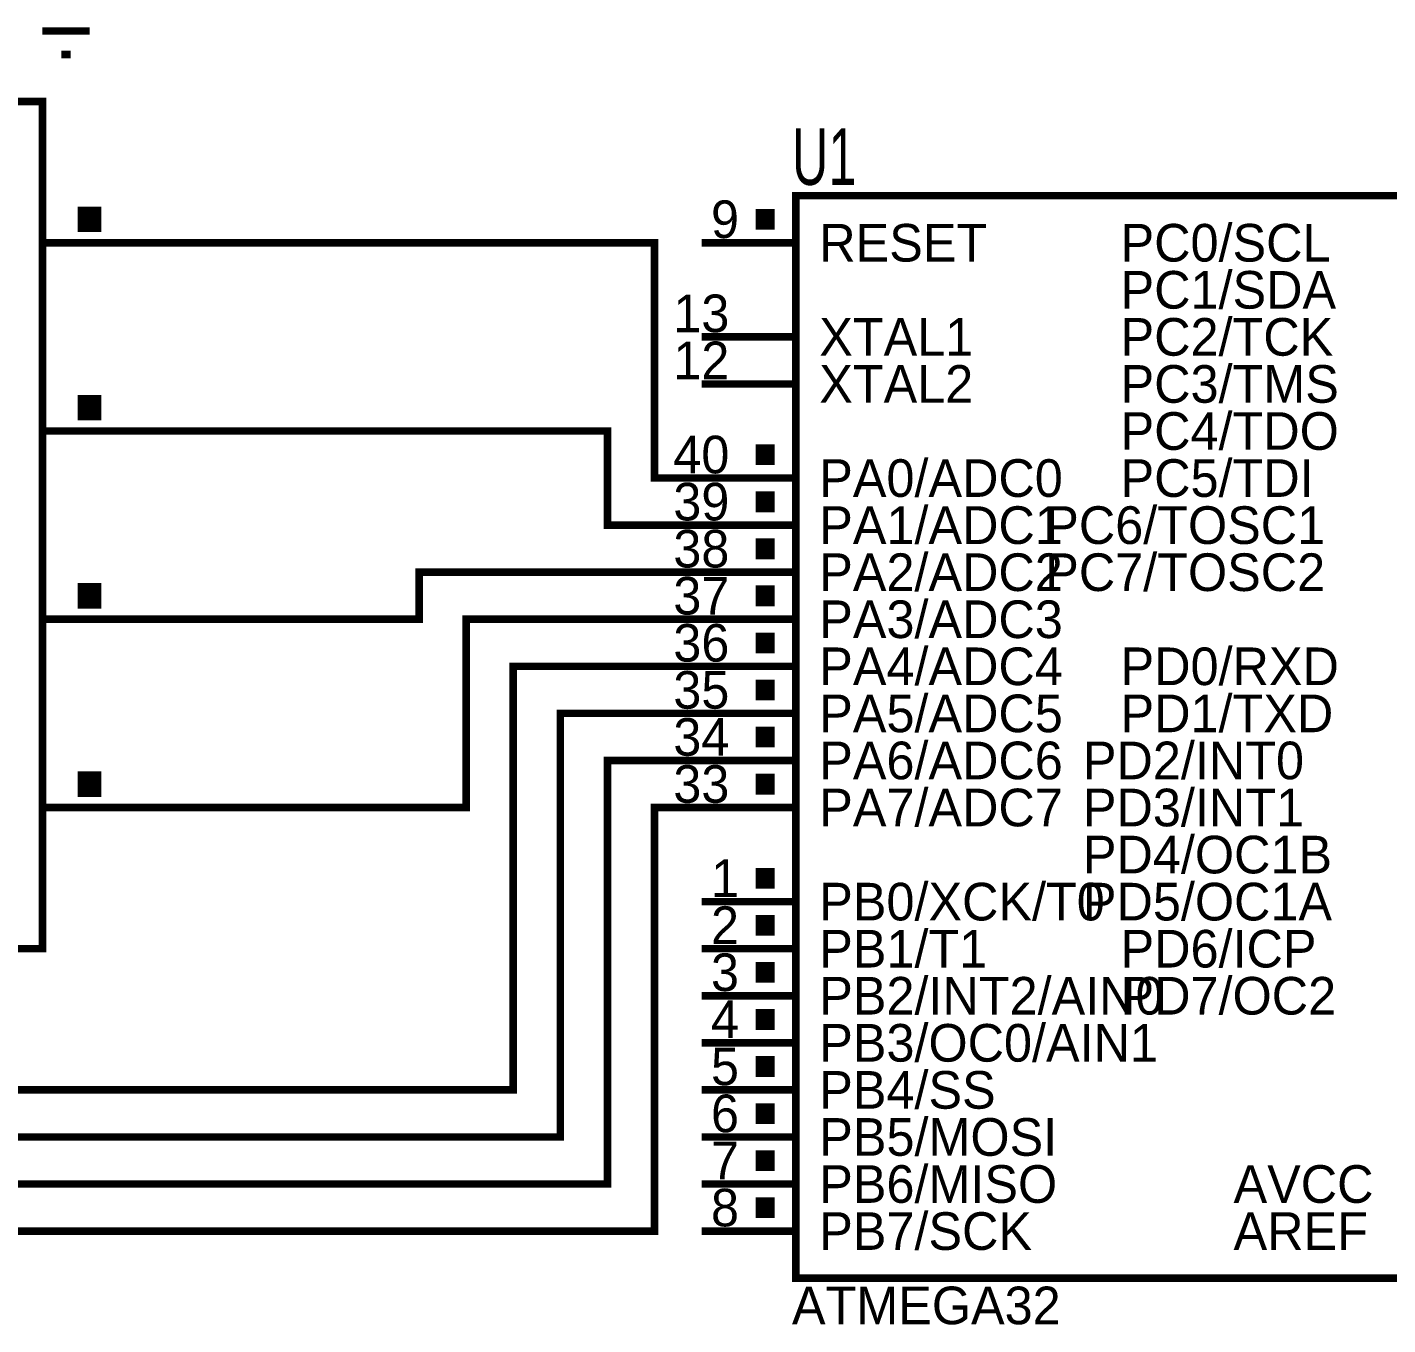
# Model space of a CAD drawing. Extents: x -4.41 to 4.79, y -3.61 to 3.92.
# Drawn here: x -2.632 to 0.258, y -1.799 to 0.958 of the extents above; entities that cross this region are included whole.
import ezdxf

# ---------------------------------------------------------------- set-up
doc = ezdxf.new("R2010")
doc.units = 0
doc.layers.get('0').update_dxf_attribs({"linetype": 'CONTINUOUS'})

msp = doc.modelspace()

# ---------------------------------------------------------------- linework, layer by layer
at = {"const_width": 0.016}
for points in [[(-2.6, 0.95), (-2.5, 0.95)], [(-2.56, 0.9), (-2.54, 0.9)], [(-4.4, -1), (-2.6, -1), (-2.6, 0.8), (-4.4, 0.8), (-4.4, -1)], [(-1, -1.7), (0.3, -1.7), (0.3, 0.6), (-1, 0.6), (-1, -1.7)], [(-2.4, 0.5), (-2.6, 0.5)], [(-2.4, 0.5), (-1.3, 0.5), (-1.3, 0), (-1.2, 0)], [(-1.2, 0.5), (-1, 0.5)], [(-1.2, 0.3), (-1, 0.3)], [(-1.2, 0.2), (-1, 0.2)], [(-2.4, 0.1), (-2.6, 0.1)], [(-2.4, 0.1), (-1.4, 0.1), (-1.4, -0.1), (-1.2, -0.1)], [(-1.2, 0), (-1, 0)], [(-1.2, -0.1), (-1, -0.1)], [(-2.4, -0.3), (-1.8, -0.3), (-1.8, -0.2), (-1.2, -0.2)], [(-1.2, -0.2), (-1, -0.2)], [(-2.4, -0.3), (-2.6, -0.3)], [(-2.4, -0.7), (-1.7, -0.7), (-1.7, -0.3), (-1.2, -0.3)], [(-1.2, -0.3), (-1, -0.3)], [(-2.9, -1.2), (-2.9, -1.3), (-1.6, -1.3), (-1.6, -0.4), (-1.2, -0.4)], [(-1.2, -0.4), (-1, -0.4)], [(-3.3, -1.2), (-3.3, -1.4), (-1.5, -1.4), (-1.5, -0.5), (-1.2, -0.5)], [(-1.2, -0.5), (-1, -0.5)], [(-3.7, -1.2), (-3.7, -1.5), (-1.4, -1.5), (-1.4, -0.6), (-1.2, -0.6)], [(-1.2, -0.6), (-1, -0.6)], [(-4.1, -1.2), (-4.1, -1.6), (-1.3, -1.6), (-1.3, -0.7), (-1.2, -0.7)], [(-2.4, -0.7), (-2.6, -0.7)], [(-1.2, -0.7), (-1, -0.7)], [(-1.2, -0.9), (-1, -0.9)], [(-1.2, -1), (-1, -1)], [(-1.2, -1.1), (-1, -1.1)], [(-1.2, -1.2), (-1, -1.2)], [(-1.2, -1.3), (-1, -1.3)], [(-1.2, -1.4), (-1, -1.4)], [(-1.2, -1.5), (-1, -1.5)], [(-1.2, -1.6), (-1, -1.6)]]:
    msp.add_lwpolyline(points, dxfattribs=at)
at = {"layer": '16728128'}
for points in [[(-1.085, -0.33), (-1.045, -0.33)], [(-1.085, -0.331), (-1.045, -0.331)], [(-1.085, -0.332), (-1.045, -0.332)], [(-1.085, -0.333), (-1.045, -0.333)], [(-1.085, -0.334), (-1.045, -0.334)], [(-1.085, -0.335), (-1.045, -0.335)], [(-1.085, -0.336), (-1.045, -0.336)], [(-1.085, -0.337), (-1.045, -0.337)], [(-1.085, -0.338), (-1.045, -0.338)], [(-1.085, -0.339), (-1.045, -0.339)], [(-1.085, -0.34), (-1.045, -0.34)], [(-1.085, -0.341), (-1.045, -0.341)], [(-1.085, -0.342), (-1.045, -0.342)], [(-1.085, -0.343), (-1.045, -0.343)], [(-1.085, -0.344), (-1.045, -0.344)], [(-1.085, -0.345), (-1.045, -0.345)], [(-1.085, -0.346), (-1.045, -0.346)], [(-1.085, -0.347), (-1.045, -0.347)], [(-1.085, -0.348), (-1.045, -0.348)], [(-1.085, -0.349), (-1.045, -0.349)], [(-1.085, -0.35), (-1.045, -0.35)], [(-1.085, -0.351), (-1.045, -0.351)], [(-1.085, -0.352), (-1.045, -0.352)], [(-1.085, -0.353), (-1.045, -0.353)], [(-1.085, -0.354), (-1.045, -0.354)], [(-1.085, -0.355), (-1.045, -0.355)], [(-1.085, -0.356), (-1.045, -0.356)], [(-1.085, -0.357), (-1.045, -0.357)], [(-1.085, -0.358), (-1.045, -0.358)], [(-1.085, -0.359), (-1.045, -0.359)], [(-1.085, -0.36), (-1.045, -0.36)], [(-1.085, -0.361), (-1.045, -0.361)], [(-1.085, -0.362), (-1.045, -0.362)], [(-1.085, -0.363), (-1.045, -0.363)], [(-1.085, -0.364), (-1.045, -0.364)], [(-1.085, -0.365), (-1.045, -0.365)], [(-1.085, -0.366), (-1.045, -0.366)], [(-1.085, -0.367), (-1.045, -0.367)], [(-1.085, -0.368), (-1.045, -0.368)], [(-1.085, -0.369), (-1.045, -0.369)], [(-1.085, -0.37), (-1.045, -0.37)], [(-1.085, -0.43), (-1.045, -0.43)], [(-1.085, -0.431), (-1.045, -0.431)], [(-1.085, -0.432), (-1.045, -0.432)], [(-1.085, -0.433), (-1.045, -0.433)], [(-1.085, -0.434), (-1.045, -0.434)], [(-1.085, -0.435), (-1.045, -0.435)], [(-1.085, -0.436), (-1.045, -0.436)], [(-1.085, -0.437), (-1.045, -0.437)], [(-1.085, -0.438), (-1.045, -0.438)], [(-1.085, -0.439), (-1.045, -0.439)], [(-1.085, -0.44), (-1.045, -0.44)], [(-1.085, -0.441), (-1.045, -0.441)], [(-1.085, -0.442), (-1.045, -0.442)], [(-1.085, -0.443), (-1.045, -0.443)], [(-1.085, -0.444), (-1.045, -0.444)], [(-1.085, -0.445), (-1.045, -0.445)], [(-1.085, -0.446), (-1.045, -0.446)], [(-1.085, -0.447), (-1.045, -0.447)], [(-1.085, -0.448), (-1.045, -0.448)], [(-1.085, -0.449), (-1.045, -0.449)], [(-1.085, -0.45), (-1.045, -0.45)], [(-1.085, -0.451), (-1.045, -0.451)], [(-1.085, -0.452), (-1.045, -0.452)], [(-1.085, -0.453), (-1.045, -0.453)], [(-1.085, -0.454), (-1.045, -0.454)], [(-1.085, -0.455), (-1.045, -0.455)], [(-1.085, -0.456), (-1.045, -0.456)], [(-1.085, -0.457), (-1.045, -0.457)], [(-1.085, -0.458), (-1.045, -0.458)], [(-1.085, -0.459), (-1.045, -0.459)], [(-1.085, -0.46), (-1.045, -0.46)], [(-1.085, -0.461), (-1.045, -0.461)], [(-1.085, -0.462), (-1.045, -0.462)], [(-1.085, -0.463), (-1.045, -0.463)], [(-1.085, -0.464), (-1.045, -0.464)], [(-1.085, -0.465), (-1.045, -0.465)], [(-1.085, -0.466), (-1.045, -0.466)], [(-1.085, -0.467), (-1.045, -0.467)], [(-1.085, -0.468), (-1.045, -0.468)], [(-1.085, -0.469), (-1.045, -0.469)], [(-1.085, -0.47), (-1.045, -0.47)], [(-1.085, -0.53), (-1.045, -0.53)], [(-1.085, -0.531), (-1.045, -0.531)], [(-1.085, -0.532), (-1.045, -0.532)], [(-1.085, -0.533), (-1.045, -0.533)], [(-1.085, -0.534), (-1.045, -0.534)], [(-1.085, -0.535), (-1.045, -0.535)], [(-1.085, -0.536), (-1.045, -0.536)], [(-1.085, -0.537), (-1.045, -0.537)], [(-1.085, -0.538), (-1.045, -0.538)], [(-1.085, -0.539), (-1.045, -0.539)], [(-1.085, -0.54), (-1.045, -0.54)], [(-1.085, -0.541), (-1.045, -0.541)], [(-1.085, -0.542), (-1.045, -0.542)], [(-1.085, -0.543), (-1.045, -0.543)], [(-1.085, -0.544), (-1.045, -0.544)], [(-1.085, -0.545), (-1.045, -0.545)], [(-1.085, -0.546), (-1.045, -0.546)], [(-1.085, -0.547), (-1.045, -0.547)], [(-1.085, -0.548), (-1.045, -0.548)], [(-1.085, -0.549), (-1.045, -0.549)], [(-1.085, -0.55), (-1.045, -0.55)], [(-1.085, -0.551), (-1.045, -0.551)], [(-1.085, -0.552), (-1.045, -0.552)], [(-1.085, -0.553), (-1.045, -0.553)], [(-1.085, -0.554), (-1.045, -0.554)], [(-1.085, -0.555), (-1.045, -0.555)], [(-1.085, -0.556), (-1.045, -0.556)], [(-1.085, -0.557), (-1.045, -0.557)], [(-1.085, -0.558), (-1.045, -0.558)], [(-1.085, -0.559), (-1.045, -0.559)], [(-1.085, -0.56), (-1.045, -0.56)], [(-1.085, -0.561), (-1.045, -0.561)], [(-1.085, -0.562), (-1.045, -0.562)], [(-1.085, -0.563), (-1.045, -0.563)], [(-1.085, -0.564), (-1.045, -0.564)], [(-1.085, -0.565), (-1.045, -0.565)], [(-1.085, -0.566), (-1.045, -0.566)], [(-1.085, -0.567), (-1.045, -0.567)], [(-1.085, -0.568), (-1.045, -0.568)], [(-1.085, -0.569), (-1.045, -0.569)], [(-1.085, -0.57), (-1.045, -0.57)], [(-1.085, -0.63), (-1.045, -0.63)], [(-1.085, -0.631), (-1.045, -0.631)], [(-1.085, -0.632), (-1.045, -0.632)], [(-1.085, -0.633), (-1.045, -0.633)], [(-1.085, -0.634), (-1.045, -0.634)], [(-1.085, -0.635), (-1.045, -0.635)], [(-1.085, -0.636), (-1.045, -0.636)], [(-1.085, -0.637), (-1.045, -0.637)], [(-1.085, -0.638), (-1.045, -0.638)], [(-1.085, -0.639), (-1.045, -0.639)], [(-1.085, -0.64), (-1.045, -0.64)], [(-1.085, -0.641), (-1.045, -0.641)], [(-1.085, -0.642), (-1.045, -0.642)], [(-1.085, -0.643), (-1.045, -0.643)], [(-1.085, -0.644), (-1.045, -0.644)], [(-1.085, -0.645), (-1.045, -0.645)], [(-1.085, -0.646), (-1.045, -0.646)], [(-1.085, -0.647), (-1.045, -0.647)], [(-1.085, -0.648), (-1.045, -0.648)], [(-1.085, -0.649), (-1.045, -0.649)], [(-1.085, -0.65), (-1.045, -0.65)], [(-1.085, -0.651), (-1.045, -0.651)], [(-1.085, -0.652), (-1.045, -0.652)], [(-1.085, -0.653), (-1.045, -0.653)], [(-1.085, -0.654), (-1.045, -0.654)], [(-1.085, -0.655), (-1.045, -0.655)], [(-1.085, -0.656), (-1.045, -0.656)], [(-1.085, -0.657), (-1.045, -0.657)], [(-1.085, -0.658), (-1.045, -0.658)], [(-1.085, -0.659), (-1.045, -0.659)], [(-1.085, -0.66), (-1.045, -0.66)], [(-1.085, -0.661), (-1.045, -0.661)], [(-1.085, -0.662), (-1.045, -0.662)], [(-1.085, -0.663), (-1.045, -0.663)], [(-1.085, -0.664), (-1.045, -0.664)], [(-1.085, -0.665), (-1.045, -0.665)], [(-1.085, -0.666), (-1.045, -0.666)], [(-1.085, -0.667), (-1.045, -0.667)], [(-1.085, -0.668), (-1.045, -0.668)], [(-1.085, -0.669), (-1.045, -0.669)], [(-1.085, -0.67), (-1.045, -0.67)]]:
    msp.add_lwpolyline(points, dxfattribs=at)
at = {"layer": '4210943'}
for points in [[(-2.525, 0.575), (-2.475, 0.575)], [(-2.525, 0.574), (-2.475, 0.574)], [(-2.525, 0.573), (-2.475, 0.573)], [(-2.525, 0.572), (-2.475, 0.572)], [(-2.525, 0.571), (-2.475, 0.571)], [(-2.525, 0.57), (-2.475, 0.57)], [(-2.525, 0.569), (-2.475, 0.569)], [(-2.525, 0.568), (-2.475, 0.568)], [(-2.525, 0.567), (-2.475, 0.567)], [(-2.525, 0.566), (-2.475, 0.566)], [(-2.525, 0.565), (-2.475, 0.565)], [(-2.525, 0.564), (-2.475, 0.564)], [(-2.525, 0.563), (-2.475, 0.563)], [(-2.525, 0.562), (-2.475, 0.562)], [(-2.525, 0.561), (-2.475, 0.561)], [(-2.525, 0.56), (-2.475, 0.56)], [(-2.525, 0.559), (-2.475, 0.559)], [(-2.525, 0.558), (-2.475, 0.558)], [(-2.525, 0.557), (-2.475, 0.557)], [(-2.525, 0.556), (-2.475, 0.556)], [(-2.525, 0.555), (-2.475, 0.555)], [(-2.525, 0.554), (-2.475, 0.554)], [(-2.525, 0.553), (-2.475, 0.553)], [(-2.525, 0.552), (-2.475, 0.552)], [(-2.525, 0.551), (-2.475, 0.551)], [(-2.525, 0.55), (-2.475, 0.55)], [(-2.525, 0.549), (-2.475, 0.549)], [(-2.525, 0.548), (-2.475, 0.548)], [(-2.525, 0.547), (-2.475, 0.547)], [(-2.525, 0.546), (-2.475, 0.546)], [(-2.525, 0.545), (-2.475, 0.545)], [(-2.525, 0.544), (-2.475, 0.544)], [(-2.525, 0.543), (-2.475, 0.543)], [(-2.525, 0.542), (-2.475, 0.542)], [(-2.525, 0.541), (-2.475, 0.541)], [(-2.525, 0.54), (-2.475, 0.54)], [(-2.525, 0.539), (-2.475, 0.539)], [(-2.525, 0.538), (-2.475, 0.538)], [(-2.525, 0.537), (-2.475, 0.537)], [(-2.525, 0.536), (-2.475, 0.536)], [(-2.525, 0.535), (-2.475, 0.535)], [(-2.525, 0.534), (-2.475, 0.534)], [(-2.525, 0.533), (-2.475, 0.533)], [(-2.525, 0.532), (-2.475, 0.532)], [(-2.525, 0.531), (-2.475, 0.531)], [(-2.525, 0.53), (-2.475, 0.53)], [(-2.525, 0.529), (-2.475, 0.529)], [(-2.525, 0.528), (-2.475, 0.528)], [(-2.525, 0.527), (-2.475, 0.527)], [(-2.525, 0.526), (-2.475, 0.526)], [(-2.525, 0.525), (-2.475, 0.525)], [(-2.525, 0.175), (-2.475, 0.175)], [(-2.525, 0.174), (-2.475, 0.174)], [(-2.525, 0.173), (-2.475, 0.173)], [(-2.525, 0.172), (-2.475, 0.172)], [(-2.525, 0.171), (-2.475, 0.171)], [(-2.525, 0.17), (-2.475, 0.17)], [(-2.525, 0.169), (-2.475, 0.169)], [(-2.525, 0.168), (-2.475, 0.168)], [(-2.525, 0.167), (-2.475, 0.167)], [(-2.525, 0.166), (-2.475, 0.166)], [(-2.525, 0.165), (-2.475, 0.165)], [(-2.525, 0.164), (-2.475, 0.164)], [(-2.525, 0.163), (-2.475, 0.163)], [(-2.525, 0.162), (-2.475, 0.162)], [(-2.525, 0.161), (-2.475, 0.161)], [(-2.525, 0.16), (-2.475, 0.16)], [(-2.525, 0.159), (-2.475, 0.159)], [(-2.525, 0.158), (-2.475, 0.158)], [(-2.525, 0.157), (-2.475, 0.157)], [(-2.525, 0.156), (-2.475, 0.156)], [(-2.525, 0.155), (-2.475, 0.155)], [(-2.525, 0.154), (-2.475, 0.154)], [(-2.525, 0.153), (-2.475, 0.153)], [(-2.525, 0.152), (-2.475, 0.152)], [(-2.525, 0.151), (-2.475, 0.151)], [(-2.525, 0.15), (-2.475, 0.15)], [(-2.525, 0.149), (-2.475, 0.149)], [(-2.525, 0.148), (-2.475, 0.148)], [(-2.525, 0.147), (-2.475, 0.147)], [(-2.525, 0.146), (-2.475, 0.146)], [(-2.525, 0.145), (-2.475, 0.145)], [(-2.525, 0.144), (-2.475, 0.144)], [(-2.525, 0.143), (-2.475, 0.143)], [(-2.525, 0.142), (-2.475, 0.142)], [(-2.525, 0.141), (-2.475, 0.141)], [(-2.525, 0.14), (-2.475, 0.14)], [(-2.525, 0.139), (-2.475, 0.139)], [(-2.525, 0.138), (-2.475, 0.138)], [(-2.525, 0.137), (-2.475, 0.137)], [(-2.525, 0.136), (-2.475, 0.136)], [(-2.525, 0.135), (-2.475, 0.135)], [(-2.525, 0.134), (-2.475, 0.134)], [(-2.525, 0.133), (-2.475, 0.133)], [(-2.525, 0.132), (-2.475, 0.132)], [(-2.525, 0.131), (-2.475, 0.131)], [(-2.525, 0.13), (-2.475, 0.13)], [(-2.525, 0.129), (-2.475, 0.129)], [(-2.525, 0.128), (-2.475, 0.128)], [(-2.525, 0.127), (-2.475, 0.127)], [(-2.525, 0.126), (-2.475, 0.126)], [(-2.525, 0.125), (-2.475, 0.125)], [(-1.085, 0.07), (-1.045, 0.07)], [(-1.085, 0.069), (-1.045, 0.069)], [(-1.085, 0.068), (-1.045, 0.068)], [(-1.085, 0.067), (-1.045, 0.067)], [(-1.085, 0.066), (-1.045, 0.066)], [(-1.085, 0.065), (-1.045, 0.065)], [(-1.085, 0.064), (-1.045, 0.064)], [(-1.085, 0.063), (-1.045, 0.063)], [(-1.085, 0.062), (-1.045, 0.062)], [(-1.085, 0.061), (-1.045, 0.061)], [(-1.085, 0.06), (-1.045, 0.06)], [(-1.085, 0.059), (-1.045, 0.059)], [(-1.085, 0.058), (-1.045, 0.058)], [(-1.085, 0.057), (-1.045, 0.057)], [(-1.085, 0.056), (-1.045, 0.056)], [(-1.085, 0.055), (-1.045, 0.055)], [(-1.085, 0.054), (-1.045, 0.054)], [(-1.085, 0.053), (-1.045, 0.053)], [(-1.085, 0.052), (-1.045, 0.052)], [(-1.085, 0.051), (-1.045, 0.051)], [(-1.085, 0.05), (-1.045, 0.05)], [(-1.085, 0.049), (-1.045, 0.049)], [(-1.085, 0.048), (-1.045, 0.048)], [(-1.085, 0.047), (-1.045, 0.047)], [(-1.085, 0.046), (-1.045, 0.046)], [(-1.085, 0.045), (-1.045, 0.045)], [(-1.085, 0.044), (-1.045, 0.044)], [(-1.085, 0.043), (-1.045, 0.043)], [(-1.085, 0.042), (-1.045, 0.042)], [(-1.085, 0.041), (-1.045, 0.041)], [(-1.085, 0.04), (-1.045, 0.04)], [(-1.085, 0.039), (-1.045, 0.039)], [(-1.085, 0.038), (-1.045, 0.038)], [(-1.085, 0.037), (-1.045, 0.037)], [(-1.085, 0.036), (-1.045, 0.036)], [(-1.085, 0.035), (-1.045, 0.035)], [(-1.085, 0.034), (-1.045, 0.034)], [(-1.085, 0.033), (-1.045, 0.033)], [(-1.085, 0.032), (-1.045, 0.032)], [(-1.085, 0.031), (-1.045, 0.031)], [(-1.085, 0.03), (-1.045, 0.03)], [(-1.085, -0.03), (-1.045, -0.03)], [(-1.085, -0.031), (-1.045, -0.031)], [(-1.085, -0.032), (-1.045, -0.032)], [(-1.085, -0.033), (-1.045, -0.033)], [(-1.085, -0.034), (-1.045, -0.034)], [(-1.085, -0.035), (-1.045, -0.035)], [(-1.085, -0.036), (-1.045, -0.036)], [(-1.085, -0.037), (-1.045, -0.037)], [(-1.085, -0.038), (-1.045, -0.038)], [(-1.085, -0.039), (-1.045, -0.039)], [(-1.085, -0.04), (-1.045, -0.04)], [(-1.085, -0.041), (-1.045, -0.041)], [(-1.085, -0.042), (-1.045, -0.042)], [(-1.085, -0.043), (-1.045, -0.043)], [(-1.085, -0.044), (-1.045, -0.044)], [(-1.085, -0.045), (-1.045, -0.045)], [(-1.085, -0.046), (-1.045, -0.046)], [(-1.085, -0.047), (-1.045, -0.047)], [(-1.085, -0.048), (-1.045, -0.048)], [(-1.085, -0.049), (-1.045, -0.049)], [(-1.085, -0.05), (-1.045, -0.05)], [(-1.085, -0.051), (-1.045, -0.051)], [(-1.085, -0.052), (-1.045, -0.052)], [(-1.085, -0.053), (-1.045, -0.053)], [(-1.085, -0.054), (-1.045, -0.054)], [(-1.085, -0.055), (-1.045, -0.055)], [(-1.085, -0.056), (-1.045, -0.056)], [(-1.085, -0.057), (-1.045, -0.057)], [(-1.085, -0.058), (-1.045, -0.058)], [(-1.085, -0.059), (-1.045, -0.059)], [(-1.085, -0.06), (-1.045, -0.06)], [(-1.085, -0.061), (-1.045, -0.061)], [(-1.085, -0.062), (-1.045, -0.062)], [(-1.085, -0.063), (-1.045, -0.063)], [(-1.085, -0.064), (-1.045, -0.064)], [(-1.085, -0.065), (-1.045, -0.065)], [(-1.085, -0.066), (-1.045, -0.066)], [(-1.085, -0.067), (-1.045, -0.067)], [(-1.085, -0.068), (-1.045, -0.068)], [(-1.085, -0.069), (-1.045, -0.069)], [(-1.085, -0.07), (-1.045, -0.07)], [(-1.085, -0.13), (-1.045, -0.13)], [(-1.085, -0.131), (-1.045, -0.131)], [(-1.085, -0.132), (-1.045, -0.132)], [(-1.085, -0.133), (-1.045, -0.133)], [(-1.085, -0.134), (-1.045, -0.134)], [(-1.085, -0.135), (-1.045, -0.135)], [(-1.085, -0.136), (-1.045, -0.136)], [(-1.085, -0.137), (-1.045, -0.137)], [(-1.085, -0.138), (-1.045, -0.138)], [(-1.085, -0.139), (-1.045, -0.139)], [(-1.085, -0.14), (-1.045, -0.14)], [(-1.085, -0.141), (-1.045, -0.141)], [(-1.085, -0.142), (-1.045, -0.142)], [(-1.085, -0.143), (-1.045, -0.143)], [(-1.085, -0.144), (-1.045, -0.144)], [(-1.085, -0.145), (-1.045, -0.145)], [(-1.085, -0.146), (-1.045, -0.146)], [(-1.085, -0.147), (-1.045, -0.147)], [(-1.085, -0.148), (-1.045, -0.148)], [(-1.085, -0.149), (-1.045, -0.149)], [(-1.085, -0.15), (-1.045, -0.15)], [(-1.085, -0.151), (-1.045, -0.151)], [(-1.085, -0.152), (-1.045, -0.152)], [(-1.085, -0.153), (-1.045, -0.153)], [(-1.085, -0.154), (-1.045, -0.154)], [(-1.085, -0.155), (-1.045, -0.155)], [(-1.085, -0.156), (-1.045, -0.156)], [(-1.085, -0.157), (-1.045, -0.157)], [(-1.085, -0.158), (-1.045, -0.158)], [(-1.085, -0.159), (-1.045, -0.159)], [(-1.085, -0.16), (-1.045, -0.16)], [(-1.085, -0.161), (-1.045, -0.161)], [(-1.085, -0.162), (-1.045, -0.162)], [(-1.085, -0.163), (-1.045, -0.163)], [(-1.085, -0.164), (-1.045, -0.164)], [(-1.085, -0.165), (-1.045, -0.165)], [(-1.085, -0.166), (-1.045, -0.166)], [(-1.085, -0.167), (-1.045, -0.167)], [(-1.085, -0.168), (-1.045, -0.168)], [(-1.085, -0.169), (-1.045, -0.169)], [(-1.085, -0.17), (-1.045, -0.17)], [(-2.525, -0.225), (-2.475, -0.225)], [(-2.525, -0.226), (-2.475, -0.226)], [(-2.525, -0.227), (-2.475, -0.227)], [(-2.525, -0.228), (-2.475, -0.228)], [(-2.525, -0.229), (-2.475, -0.229)], [(-2.525, -0.23), (-2.475, -0.23)], [(-2.525, -0.231), (-2.475, -0.231)], [(-1.085, -0.23), (-1.045, -0.23)], [(-1.085, -0.231), (-1.045, -0.231)], [(-2.525, -0.232), (-2.475, -0.232)], [(-2.525, -0.233), (-2.475, -0.233)], [(-2.525, -0.234), (-2.475, -0.234)], [(-2.525, -0.235), (-2.475, -0.235)], [(-2.525, -0.236), (-2.475, -0.236)], [(-2.525, -0.237), (-2.475, -0.237)], [(-2.525, -0.238), (-2.475, -0.238)], [(-2.525, -0.239), (-2.475, -0.239)], [(-2.525, -0.24), (-2.475, -0.24)], [(-2.525, -0.241), (-2.475, -0.241)], [(-2.525, -0.242), (-2.475, -0.242)], [(-2.525, -0.243), (-2.475, -0.243)], [(-2.525, -0.244), (-2.475, -0.244)], [(-2.525, -0.245), (-2.475, -0.245)], [(-2.525, -0.246), (-2.475, -0.246)], [(-2.525, -0.247), (-2.475, -0.247)], [(-2.525, -0.248), (-2.475, -0.248)], [(-2.525, -0.249), (-2.475, -0.249)], [(-2.525, -0.25), (-2.475, -0.25)], [(-2.525, -0.251), (-2.475, -0.251)], [(-2.525, -0.252), (-2.475, -0.252)], [(-2.525, -0.253), (-2.475, -0.253)], [(-2.525, -0.254), (-2.475, -0.254)], [(-2.525, -0.255), (-2.475, -0.255)], [(-2.525, -0.256), (-2.475, -0.256)], [(-2.525, -0.257), (-2.475, -0.257)], [(-2.525, -0.258), (-2.475, -0.258)], [(-2.525, -0.259), (-2.475, -0.259)], [(-2.525, -0.26), (-2.475, -0.26)], [(-1.085, -0.232), (-1.045, -0.232)], [(-1.085, -0.233), (-1.045, -0.233)], [(-1.085, -0.234), (-1.045, -0.234)], [(-1.085, -0.235), (-1.045, -0.235)], [(-1.085, -0.236), (-1.045, -0.236)], [(-1.085, -0.237), (-1.045, -0.237)], [(-1.085, -0.238), (-1.045, -0.238)], [(-1.085, -0.239), (-1.045, -0.239)], [(-1.085, -0.24), (-1.045, -0.24)], [(-1.085, -0.241), (-1.045, -0.241)], [(-1.085, -0.242), (-1.045, -0.242)], [(-1.085, -0.243), (-1.045, -0.243)], [(-1.085, -0.244), (-1.045, -0.244)], [(-1.085, -0.245), (-1.045, -0.245)], [(-1.085, -0.246), (-1.045, -0.246)], [(-1.085, -0.247), (-1.045, -0.247)], [(-1.085, -0.248), (-1.045, -0.248)], [(-1.085, -0.249), (-1.045, -0.249)], [(-1.085, -0.25), (-1.045, -0.25)], [(-1.085, -0.251), (-1.045, -0.251)], [(-1.085, -0.252), (-1.045, -0.252)], [(-1.085, -0.253), (-1.045, -0.253)], [(-1.085, -0.254), (-1.045, -0.254)], [(-1.085, -0.255), (-1.045, -0.255)], [(-1.085, -0.256), (-1.045, -0.256)], [(-1.085, -0.257), (-1.045, -0.257)], [(-1.085, -0.258), (-1.045, -0.258)], [(-1.085, -0.259), (-1.045, -0.259)], [(-1.085, -0.26), (-1.045, -0.26)], [(-2.525, -0.261), (-2.475, -0.261)], [(-2.525, -0.262), (-2.475, -0.262)], [(-2.525, -0.263), (-2.475, -0.263)], [(-2.525, -0.264), (-2.475, -0.264)], [(-2.525, -0.265), (-2.475, -0.265)], [(-2.525, -0.266), (-2.475, -0.266)], [(-2.525, -0.267), (-2.475, -0.267)], [(-2.525, -0.268), (-2.475, -0.268)], [(-2.525, -0.269), (-2.475, -0.269)], [(-2.525, -0.27), (-2.475, -0.27)], [(-2.525, -0.271), (-2.475, -0.271)], [(-2.525, -0.272), (-2.475, -0.272)], [(-2.525, -0.273), (-2.475, -0.273)], [(-2.525, -0.274), (-2.475, -0.274)], [(-2.525, -0.275), (-2.475, -0.275)], [(-1.085, -0.261), (-1.045, -0.261)], [(-1.085, -0.262), (-1.045, -0.262)], [(-1.085, -0.263), (-1.045, -0.263)], [(-1.085, -0.264), (-1.045, -0.264)], [(-1.085, -0.265), (-1.045, -0.265)], [(-1.085, -0.266), (-1.045, -0.266)], [(-1.085, -0.267), (-1.045, -0.267)], [(-1.085, -0.268), (-1.045, -0.268)], [(-1.085, -0.269), (-1.045, -0.269)], [(-1.085, -0.27), (-1.045, -0.27)], [(-2.525, -0.625), (-2.475, -0.625)], [(-2.525, -0.626), (-2.475, -0.626)], [(-2.525, -0.627), (-2.475, -0.627)], [(-2.525, -0.628), (-2.475, -0.628)], [(-2.525, -0.629), (-2.475, -0.629)], [(-2.525, -0.63), (-2.475, -0.63)], [(-2.525, -0.631), (-2.475, -0.631)], [(-2.525, -0.632), (-2.475, -0.632)], [(-2.525, -0.633), (-2.475, -0.633)], [(-2.525, -0.634), (-2.475, -0.634)], [(-2.525, -0.635), (-2.475, -0.635)], [(-2.525, -0.636), (-2.475, -0.636)], [(-2.525, -0.637), (-2.475, -0.637)], [(-2.525, -0.638), (-2.475, -0.638)], [(-2.525, -0.639), (-2.475, -0.639)], [(-2.525, -0.64), (-2.475, -0.64)], [(-2.525, -0.641), (-2.475, -0.641)], [(-2.525, -0.642), (-2.475, -0.642)], [(-2.525, -0.643), (-2.475, -0.643)], [(-2.525, -0.644), (-2.475, -0.644)], [(-2.525, -0.645), (-2.475, -0.645)], [(-2.525, -0.646), (-2.475, -0.646)], [(-2.525, -0.647), (-2.475, -0.647)], [(-2.525, -0.648), (-2.475, -0.648)], [(-2.525, -0.649), (-2.475, -0.649)], [(-2.525, -0.65), (-2.475, -0.65)], [(-2.525, -0.651), (-2.475, -0.651)], [(-2.525, -0.652), (-2.475, -0.652)], [(-2.525, -0.653), (-2.475, -0.653)], [(-2.525, -0.654), (-2.475, -0.654)], [(-2.525, -0.655), (-2.475, -0.655)], [(-2.525, -0.656), (-2.475, -0.656)], [(-2.525, -0.657), (-2.475, -0.657)], [(-2.525, -0.658), (-2.475, -0.658)], [(-2.525, -0.659), (-2.475, -0.659)], [(-2.525, -0.66), (-2.475, -0.66)], [(-2.525, -0.661), (-2.475, -0.661)], [(-2.525, -0.662), (-2.475, -0.662)], [(-2.525, -0.663), (-2.475, -0.663)], [(-2.525, -0.664), (-2.475, -0.664)], [(-2.525, -0.665), (-2.475, -0.665)], [(-2.525, -0.666), (-2.475, -0.666)], [(-2.525, -0.667), (-2.475, -0.667)], [(-2.525, -0.668), (-2.475, -0.668)], [(-2.525, -0.669), (-2.475, -0.669)], [(-2.525, -0.67), (-2.475, -0.67)], [(-2.525, -0.671), (-2.475, -0.671)], [(-2.525, -0.672), (-2.475, -0.672)], [(-2.525, -0.673), (-2.475, -0.673)], [(-2.525, -0.674), (-2.475, -0.674)], [(-2.525, -0.675), (-2.475, -0.675)]]:
    msp.add_lwpolyline(points, dxfattribs=at)
at = {"layer": '8421504'}
for points in [[(-1.085, 0.57), (-1.045, 0.57)], [(-1.085, 0.569), (-1.045, 0.569)], [(-1.085, 0.568), (-1.045, 0.568)], [(-1.085, 0.567), (-1.045, 0.567)], [(-1.085, 0.566), (-1.045, 0.566)], [(-1.085, 0.565), (-1.045, 0.565)], [(-1.085, 0.564), (-1.045, 0.564)], [(-1.085, 0.563), (-1.045, 0.563)], [(-1.085, 0.562), (-1.045, 0.562)], [(-1.085, 0.561), (-1.045, 0.561)], [(-1.085, 0.56), (-1.045, 0.56)], [(-1.085, 0.559), (-1.045, 0.559)], [(-1.085, 0.558), (-1.045, 0.558)], [(-1.085, 0.557), (-1.045, 0.557)], [(-1.085, 0.556), (-1.045, 0.556)], [(-1.085, 0.555), (-1.045, 0.555)], [(-1.085, 0.554), (-1.045, 0.554)], [(-1.085, 0.553), (-1.045, 0.553)], [(-1.085, 0.552), (-1.045, 0.552)], [(-1.085, 0.551), (-1.045, 0.551)], [(-1.085, 0.55), (-1.045, 0.55)], [(-1.085, 0.549), (-1.045, 0.549)], [(-1.085, 0.548), (-1.045, 0.548)], [(-1.085, 0.547), (-1.045, 0.547)], [(-1.085, 0.546), (-1.045, 0.546)], [(-1.085, 0.545), (-1.045, 0.545)], [(-1.085, 0.544), (-1.045, 0.544)], [(-1.085, 0.543), (-1.045, 0.543)], [(-1.085, 0.542), (-1.045, 0.542)], [(-1.085, 0.541), (-1.045, 0.541)], [(-1.085, 0.54), (-1.045, 0.54)], [(-1.085, 0.539), (-1.045, 0.539)], [(-1.085, 0.538), (-1.045, 0.538)], [(-1.085, 0.537), (-1.045, 0.537)], [(-1.085, 0.536), (-1.045, 0.536)], [(-1.085, 0.535), (-1.045, 0.535)], [(-1.085, 0.534), (-1.045, 0.534)], [(-1.085, 0.533), (-1.045, 0.533)], [(-1.085, 0.532), (-1.045, 0.532)], [(-1.085, 0.531), (-1.045, 0.531)], [(-1.085, 0.53), (-1.045, 0.53)], [(-1.085, -0.83), (-1.045, -0.83)], [(-1.085, -0.831), (-1.045, -0.831)], [(-1.085, -0.832), (-1.045, -0.832)], [(-1.085, -0.833), (-1.045, -0.833)], [(-1.085, -0.834), (-1.045, -0.834)], [(-1.085, -0.835), (-1.045, -0.835)], [(-1.085, -0.836), (-1.045, -0.836)], [(-1.085, -0.837), (-1.045, -0.837)], [(-1.085, -0.838), (-1.045, -0.838)], [(-1.085, -0.839), (-1.045, -0.839)], [(-1.085, -0.84), (-1.045, -0.84)], [(-1.085, -0.841), (-1.045, -0.841)], [(-1.085, -0.842), (-1.045, -0.842)], [(-1.085, -0.843), (-1.045, -0.843)], [(-1.085, -0.844), (-1.045, -0.844)], [(-1.085, -0.845), (-1.045, -0.845)], [(-1.085, -0.846), (-1.045, -0.846)], [(-1.085, -0.847), (-1.045, -0.847)], [(-1.085, -0.848), (-1.045, -0.848)], [(-1.085, -0.849), (-1.045, -0.849)], [(-1.085, -0.85), (-1.045, -0.85)], [(-1.085, -0.851), (-1.045, -0.851)], [(-1.085, -0.852), (-1.045, -0.852)], [(-1.085, -0.853), (-1.045, -0.853)], [(-1.085, -0.854), (-1.045, -0.854)], [(-1.085, -0.855), (-1.045, -0.855)], [(-1.085, -0.856), (-1.045, -0.856)], [(-1.085, -0.857), (-1.045, -0.857)], [(-1.085, -0.858), (-1.045, -0.858)], [(-1.085, -0.859), (-1.045, -0.859)], [(-1.085, -0.86), (-1.045, -0.86)], [(-1.085, -0.861), (-1.045, -0.861)], [(-1.085, -0.862), (-1.045, -0.862)], [(-1.085, -0.863), (-1.045, -0.863)], [(-1.085, -0.864), (-1.045, -0.864)], [(-1.085, -0.865), (-1.045, -0.865)], [(-1.085, -0.866), (-1.045, -0.866)], [(-1.085, -0.867), (-1.045, -0.867)], [(-1.085, -0.868), (-1.045, -0.868)], [(-1.085, -0.869), (-1.045, -0.869)], [(-1.085, -0.87), (-1.045, -0.87)], [(-1.085, -0.93), (-1.045, -0.93)], [(-1.085, -0.931), (-1.045, -0.931)], [(-1.085, -0.932), (-1.045, -0.932)], [(-1.085, -0.933), (-1.045, -0.933)], [(-1.085, -0.934), (-1.045, -0.934)], [(-1.085, -0.935), (-1.045, -0.935)], [(-1.085, -0.936), (-1.045, -0.936)], [(-1.085, -0.937), (-1.045, -0.937)], [(-1.085, -0.938), (-1.045, -0.938)], [(-1.085, -0.939), (-1.045, -0.939)], [(-1.085, -0.94), (-1.045, -0.94)], [(-1.085, -0.941), (-1.045, -0.941)], [(-1.085, -0.942), (-1.045, -0.942)], [(-1.085, -0.943), (-1.045, -0.943)], [(-1.085, -0.944), (-1.045, -0.944)], [(-1.085, -0.945), (-1.045, -0.945)], [(-1.085, -0.946), (-1.045, -0.946)], [(-1.085, -0.947), (-1.045, -0.947)], [(-1.085, -0.948), (-1.045, -0.948)], [(-1.085, -0.949), (-1.045, -0.949)], [(-1.085, -0.95), (-1.045, -0.95)], [(-1.085, -0.951), (-1.045, -0.951)], [(-1.085, -0.952), (-1.045, -0.952)], [(-1.085, -0.953), (-1.045, -0.953)], [(-1.085, -0.954), (-1.045, -0.954)], [(-1.085, -0.955), (-1.045, -0.955)], [(-1.085, -0.956), (-1.045, -0.956)], [(-1.085, -0.957), (-1.045, -0.957)], [(-1.085, -0.958), (-1.045, -0.958)], [(-1.085, -0.959), (-1.045, -0.959)], [(-1.085, -0.96), (-1.045, -0.96)], [(-1.085, -0.961), (-1.045, -0.961)], [(-1.085, -0.962), (-1.045, -0.962)], [(-1.085, -0.963), (-1.045, -0.963)], [(-1.085, -0.964), (-1.045, -0.964)], [(-1.085, -0.965), (-1.045, -0.965)], [(-1.085, -0.966), (-1.045, -0.966)], [(-1.085, -0.967), (-1.045, -0.967)], [(-1.085, -0.968), (-1.045, -0.968)], [(-1.085, -0.969), (-1.045, -0.969)], [(-1.085, -0.97), (-1.045, -0.97)], [(-1.085, -1.03), (-1.045, -1.03)], [(-1.085, -1.031), (-1.045, -1.031)], [(-1.085, -1.032), (-1.045, -1.032)], [(-1.085, -1.033), (-1.045, -1.033)], [(-1.085, -1.034), (-1.045, -1.034)], [(-1.085, -1.035), (-1.045, -1.035)], [(-1.085, -1.036), (-1.045, -1.036)], [(-1.085, -1.037), (-1.045, -1.037)], [(-1.085, -1.038), (-1.045, -1.038)], [(-1.085, -1.039), (-1.045, -1.039)], [(-1.085, -1.04), (-1.045, -1.04)], [(-1.085, -1.041), (-1.045, -1.041)], [(-1.085, -1.042), (-1.045, -1.042)], [(-1.085, -1.043), (-1.045, -1.043)], [(-1.085, -1.044), (-1.045, -1.044)], [(-1.085, -1.045), (-1.045, -1.045)], [(-1.085, -1.046), (-1.045, -1.046)], [(-1.085, -1.047), (-1.045, -1.047)], [(-1.085, -1.048), (-1.045, -1.048)], [(-1.085, -1.049), (-1.045, -1.049)], [(-1.085, -1.05), (-1.045, -1.05)], [(-1.085, -1.051), (-1.045, -1.051)], [(-1.085, -1.052), (-1.045, -1.052)], [(-1.085, -1.053), (-1.045, -1.053)], [(-1.085, -1.054), (-1.045, -1.054)], [(-1.085, -1.055), (-1.045, -1.055)], [(-1.085, -1.056), (-1.045, -1.056)], [(-1.085, -1.057), (-1.045, -1.057)], [(-1.085, -1.058), (-1.045, -1.058)], [(-1.085, -1.059), (-1.045, -1.059)], [(-1.085, -1.06), (-1.045, -1.06)], [(-1.085, -1.061), (-1.045, -1.061)], [(-1.085, -1.062), (-1.045, -1.062)], [(-1.085, -1.063), (-1.045, -1.063)], [(-1.085, -1.064), (-1.045, -1.064)], [(-1.085, -1.065), (-1.045, -1.065)], [(-1.085, -1.066), (-1.045, -1.066)], [(-1.085, -1.067), (-1.045, -1.067)], [(-1.085, -1.068), (-1.045, -1.068)], [(-1.085, -1.069), (-1.045, -1.069)], [(-1.085, -1.07), (-1.045, -1.07)], [(-1.085, -1.13), (-1.045, -1.13)], [(-1.085, -1.131), (-1.045, -1.131)], [(-1.085, -1.132), (-1.045, -1.132)], [(-1.085, -1.133), (-1.045, -1.133)], [(-1.085, -1.134), (-1.045, -1.134)], [(-1.085, -1.135), (-1.045, -1.135)], [(-1.085, -1.136), (-1.045, -1.136)], [(-1.085, -1.137), (-1.045, -1.137)], [(-1.085, -1.138), (-1.045, -1.138)], [(-1.085, -1.139), (-1.045, -1.139)], [(-1.085, -1.14), (-1.045, -1.14)], [(-1.085, -1.141), (-1.045, -1.141)], [(-1.085, -1.142), (-1.045, -1.142)], [(-1.085, -1.143), (-1.045, -1.143)], [(-1.085, -1.144), (-1.045, -1.144)], [(-1.085, -1.145), (-1.045, -1.145)], [(-1.085, -1.146), (-1.045, -1.146)], [(-1.085, -1.147), (-1.045, -1.147)], [(-1.085, -1.148), (-1.045, -1.148)], [(-1.085, -1.149), (-1.045, -1.149)], [(-1.085, -1.15), (-1.045, -1.15)], [(-1.085, -1.151), (-1.045, -1.151)], [(-1.085, -1.152), (-1.045, -1.152)], [(-1.085, -1.153), (-1.045, -1.153)], [(-1.085, -1.154), (-1.045, -1.154)], [(-1.085, -1.155), (-1.045, -1.155)], [(-1.085, -1.156), (-1.045, -1.156)], [(-1.085, -1.157), (-1.045, -1.157)], [(-1.085, -1.158), (-1.045, -1.158)], [(-1.085, -1.159), (-1.045, -1.159)], [(-1.085, -1.16), (-1.045, -1.16)], [(-1.085, -1.161), (-1.045, -1.161)], [(-1.085, -1.162), (-1.045, -1.162)], [(-1.085, -1.163), (-1.045, -1.163)], [(-1.085, -1.164), (-1.045, -1.164)], [(-1.085, -1.165), (-1.045, -1.165)], [(-1.085, -1.166), (-1.045, -1.166)], [(-1.085, -1.167), (-1.045, -1.167)], [(-1.085, -1.168), (-1.045, -1.168)], [(-1.085, -1.169), (-1.045, -1.169)], [(-1.085, -1.17), (-1.045, -1.17)], [(-1.085, -1.23), (-1.045, -1.23)], [(-1.085, -1.231), (-1.045, -1.231)], [(-1.085, -1.232), (-1.045, -1.232)], [(-1.085, -1.233), (-1.045, -1.233)], [(-1.085, -1.234), (-1.045, -1.234)], [(-1.085, -1.235), (-1.045, -1.235)], [(-1.085, -1.236), (-1.045, -1.236)], [(-1.085, -1.237), (-1.045, -1.237)], [(-1.085, -1.238), (-1.045, -1.238)], [(-1.085, -1.239), (-1.045, -1.239)], [(-1.085, -1.24), (-1.045, -1.24)], [(-1.085, -1.241), (-1.045, -1.241)], [(-1.085, -1.242), (-1.045, -1.242)], [(-1.085, -1.243), (-1.045, -1.243)], [(-1.085, -1.244), (-1.045, -1.244)], [(-1.085, -1.245), (-1.045, -1.245)], [(-1.085, -1.246), (-1.045, -1.246)], [(-1.085, -1.247), (-1.045, -1.247)], [(-1.085, -1.248), (-1.045, -1.248)], [(-1.085, -1.249), (-1.045, -1.249)], [(-1.085, -1.25), (-1.045, -1.25)], [(-1.085, -1.251), (-1.045, -1.251)], [(-1.085, -1.252), (-1.045, -1.252)], [(-1.085, -1.253), (-1.045, -1.253)], [(-1.085, -1.254), (-1.045, -1.254)], [(-1.085, -1.255), (-1.045, -1.255)], [(-1.085, -1.256), (-1.045, -1.256)], [(-1.085, -1.257), (-1.045, -1.257)], [(-1.085, -1.258), (-1.045, -1.258)], [(-1.085, -1.259), (-1.045, -1.259)], [(-1.085, -1.26), (-1.045, -1.26)], [(-1.085, -1.261), (-1.045, -1.261)], [(-1.085, -1.262), (-1.045, -1.262)], [(-1.085, -1.263), (-1.045, -1.263)], [(-1.085, -1.264), (-1.045, -1.264)], [(-1.085, -1.265), (-1.045, -1.265)], [(-1.085, -1.266), (-1.045, -1.266)], [(-1.085, -1.267), (-1.045, -1.267)], [(-1.085, -1.268), (-1.045, -1.268)], [(-1.085, -1.269), (-1.045, -1.269)], [(-1.085, -1.27), (-1.045, -1.27)], [(-1.085, -1.33), (-1.045, -1.33)], [(-1.085, -1.331), (-1.045, -1.331)], [(-1.085, -1.332), (-1.045, -1.332)], [(-1.085, -1.333), (-1.045, -1.333)], [(-1.085, -1.334), (-1.045, -1.334)], [(-1.085, -1.335), (-1.045, -1.335)], [(-1.085, -1.336), (-1.045, -1.336)], [(-1.085, -1.337), (-1.045, -1.337)], [(-1.085, -1.338), (-1.045, -1.338)], [(-1.085, -1.339), (-1.045, -1.339)], [(-1.085, -1.34), (-1.045, -1.34)], [(-1.085, -1.341), (-1.045, -1.341)], [(-1.085, -1.342), (-1.045, -1.342)], [(-1.085, -1.343), (-1.045, -1.343)], [(-1.085, -1.344), (-1.045, -1.344)], [(-1.085, -1.345), (-1.045, -1.345)], [(-1.085, -1.346), (-1.045, -1.346)], [(-1.085, -1.347), (-1.045, -1.347)], [(-1.085, -1.348), (-1.045, -1.348)], [(-1.085, -1.349), (-1.045, -1.349)], [(-1.085, -1.35), (-1.045, -1.35)], [(-1.085, -1.351), (-1.045, -1.351)], [(-1.085, -1.352), (-1.045, -1.352)], [(-1.085, -1.353), (-1.045, -1.353)], [(-1.085, -1.354), (-1.045, -1.354)], [(-1.085, -1.355), (-1.045, -1.355)], [(-1.085, -1.356), (-1.045, -1.356)], [(-1.085, -1.357), (-1.045, -1.357)], [(-1.085, -1.358), (-1.045, -1.358)], [(-1.085, -1.359), (-1.045, -1.359)], [(-1.085, -1.36), (-1.045, -1.36)], [(-1.085, -1.361), (-1.045, -1.361)], [(-1.085, -1.362), (-1.045, -1.362)], [(-1.085, -1.363), (-1.045, -1.363)], [(-1.085, -1.364), (-1.045, -1.364)], [(-1.085, -1.365), (-1.045, -1.365)], [(-1.085, -1.366), (-1.045, -1.366)], [(-1.085, -1.367), (-1.045, -1.367)], [(-1.085, -1.368), (-1.045, -1.368)], [(-1.085, -1.369), (-1.045, -1.369)], [(-1.085, -1.37), (-1.045, -1.37)], [(-1.085, -1.43), (-1.045, -1.43)], [(-1.085, -1.431), (-1.045, -1.431)], [(-1.085, -1.432), (-1.045, -1.432)], [(-1.085, -1.433), (-1.045, -1.433)], [(-1.085, -1.434), (-1.045, -1.434)], [(-1.085, -1.435), (-1.045, -1.435)], [(-1.085, -1.436), (-1.045, -1.436)], [(-1.085, -1.437), (-1.045, -1.437)], [(-1.085, -1.438), (-1.045, -1.438)], [(-1.085, -1.439), (-1.045, -1.439)], [(-1.085, -1.44), (-1.045, -1.44)], [(-1.085, -1.441), (-1.045, -1.441)], [(-1.085, -1.442), (-1.045, -1.442)], [(-1.085, -1.443), (-1.045, -1.443)], [(-1.085, -1.444), (-1.045, -1.444)], [(-1.085, -1.445), (-1.045, -1.445)], [(-1.085, -1.446), (-1.045, -1.446)], [(-1.085, -1.447), (-1.045, -1.447)], [(-1.085, -1.448), (-1.045, -1.448)], [(-1.085, -1.449), (-1.045, -1.449)], [(-1.085, -1.45), (-1.045, -1.45)], [(-1.085, -1.451), (-1.045, -1.451)], [(-1.085, -1.452), (-1.045, -1.452)], [(-1.085, -1.453), (-1.045, -1.453)], [(-1.085, -1.454), (-1.045, -1.454)], [(-1.085, -1.455), (-1.045, -1.455)], [(-1.085, -1.456), (-1.045, -1.456)], [(-1.085, -1.457), (-1.045, -1.457)], [(-1.085, -1.458), (-1.045, -1.458)], [(-1.085, -1.459), (-1.045, -1.459)], [(-1.085, -1.46), (-1.045, -1.46)], [(-1.085, -1.461), (-1.045, -1.461)], [(-1.085, -1.462), (-1.045, -1.462)], [(-1.085, -1.463), (-1.045, -1.463)], [(-1.085, -1.464), (-1.045, -1.464)], [(-1.085, -1.465), (-1.045, -1.465)], [(-1.085, -1.466), (-1.045, -1.466)], [(-1.085, -1.467), (-1.045, -1.467)], [(-1.085, -1.468), (-1.045, -1.468)], [(-1.085, -1.469), (-1.045, -1.469)], [(-1.085, -1.47), (-1.045, -1.47)], [(-1.085, -1.53), (-1.045, -1.53)], [(-1.085, -1.531), (-1.045, -1.531)], [(-1.085, -1.532), (-1.045, -1.532)], [(-1.085, -1.533), (-1.045, -1.533)], [(-1.085, -1.534), (-1.045, -1.534)], [(-1.085, -1.535), (-1.045, -1.535)], [(-1.085, -1.536), (-1.045, -1.536)], [(-1.085, -1.537), (-1.045, -1.537)], [(-1.085, -1.538), (-1.045, -1.538)], [(-1.085, -1.539), (-1.045, -1.539)], [(-1.085, -1.54), (-1.045, -1.54)], [(-1.085, -1.541), (-1.045, -1.541)], [(-1.085, -1.542), (-1.045, -1.542)], [(-1.085, -1.543), (-1.045, -1.543)], [(-1.085, -1.544), (-1.045, -1.544)], [(-1.085, -1.545), (-1.045, -1.545)], [(-1.085, -1.546), (-1.045, -1.546)], [(-1.085, -1.547), (-1.045, -1.547)], [(-1.085, -1.548), (-1.045, -1.548)], [(-1.085, -1.549), (-1.045, -1.549)], [(-1.085, -1.55), (-1.045, -1.55)], [(-1.085, -1.551), (-1.045, -1.551)], [(-1.085, -1.552), (-1.045, -1.552)], [(-1.085, -1.553), (-1.045, -1.553)], [(-1.085, -1.554), (-1.045, -1.554)], [(-1.085, -1.555), (-1.045, -1.555)], [(-1.085, -1.556), (-1.045, -1.556)], [(-1.085, -1.557), (-1.045, -1.557)], [(-1.085, -1.558), (-1.045, -1.558)], [(-1.085, -1.559), (-1.045, -1.559)], [(-1.085, -1.56), (-1.045, -1.56)], [(-1.085, -1.561), (-1.045, -1.561)], [(-1.085, -1.562), (-1.045, -1.562)], [(-1.085, -1.563), (-1.045, -1.563)], [(-1.085, -1.564), (-1.045, -1.564)], [(-1.085, -1.565), (-1.045, -1.565)], [(-1.085, -1.566), (-1.045, -1.566)], [(-1.085, -1.567), (-1.045, -1.567)], [(-1.085, -1.568), (-1.045, -1.568)], [(-1.085, -1.569), (-1.045, -1.569)], [(-1.085, -1.57), (-1.045, -1.57)]]:
    msp.add_lwpolyline(points, dxfattribs=at)

# ---------------------------------------------------------------- texts
at = {"width": 0.666667}
msp.add_text('U1', height=0.12, dxfattribs=at).set_placement((-1.008, 0.623))
for s, p in [('9', (-1.18, 0.51)), ('RESET', (-0.95, 0.46)), ('PC0/SCL', (-0.31, 0.46)), ('PC1/SDA', (-0.31, 0.36)), ('13', (-1.26, 0.31)), ('XTAL1', (-0.95, 0.26)), ('PC2/TCK', (-0.31, 0.26)), ('12', (-1.26, 0.21)), ('XTAL2', (-0.95, 0.16)), ('PC3/TMS', (-0.31, 0.16)), ('PC4/TDO', (-0.31, 0.06)), ('40', (-1.26, 0.01)), ('PA0/ADC0', (-0.95, -0.04)), ('PC5/TDI', (-0.31, -0.04)), ('39', (-1.26, -0.09)), ('PA1/ADC1', (-0.95, -0.14)), ('PC6/TOSC1', (-0.47, -0.14)), ('38', (-1.26, -0.19)), ('PA2/ADC2', (-0.95, -0.24)), ('PC7/TOSC2', (-0.47, -0.24)), ('37', (-1.26, -0.29)), ('PA3/ADC3', (-0.95, -0.34)), ('36', (-1.26, -0.39)), ('PA4/ADC4', (-0.95, -0.44)), ('PD0/RXD', (-0.31, -0.44)), ('35', (-1.26, -0.49)), ('PA5/ADC5', (-0.95, -0.54)), ('PD1/TXD', (-0.31, -0.54)), ('34', (-1.26, -0.59)), ('PA6/ADC6', (-0.95, -0.64)), ('PD2/INT0', (-0.39, -0.64)), ('33', (-1.26, -0.69)), ('PA7/ADC7', (-0.95, -0.74)), ('PD3/INT1', (-0.39, -0.74)), ('PD4/OC1B', (-0.39, -0.84)), ('1', (-1.18, -0.89)), ('PB0/XCK/T0', (-0.95, -0.94)), ('PD5/OC1A', (-0.39, -0.94)), ('2', (-1.18, -0.99)), ('PB1/T1', (-0.95, -1.04)), ('PD6/ICP', (-0.31, -1.04)), ('3', (-1.18, -1.09)), ('PB2/INT2/AIN0', (-0.95, -1.14)), ('PD7/OC2', (-0.31, -1.14)), ('4', (-1.18, -1.19)), ('PB3/OC0/AIN1', (-0.95, -1.24)), ('5', (-1.18, -1.29)), ('PB4/SS', (-0.95, -1.34)), ('6', (-1.18, -1.39)), ('PB5/MOSI', (-0.95, -1.44)), ('7', (-1.18, -1.49)), ('PB6/MISO', (-0.95, -1.54)), ('AVCC', (-0.07, -1.54)), ('8', (-1.18, -1.59)), ('PB7/SCK', (-0.95, -1.64)), ('AREF', (-0.07, -1.64)), ('ATMEGA32', (-1.008, -1.798))]:
    msp.add_text(s, height=0.08).set_placement(p)

doc.saveas('drawing.dxf')
